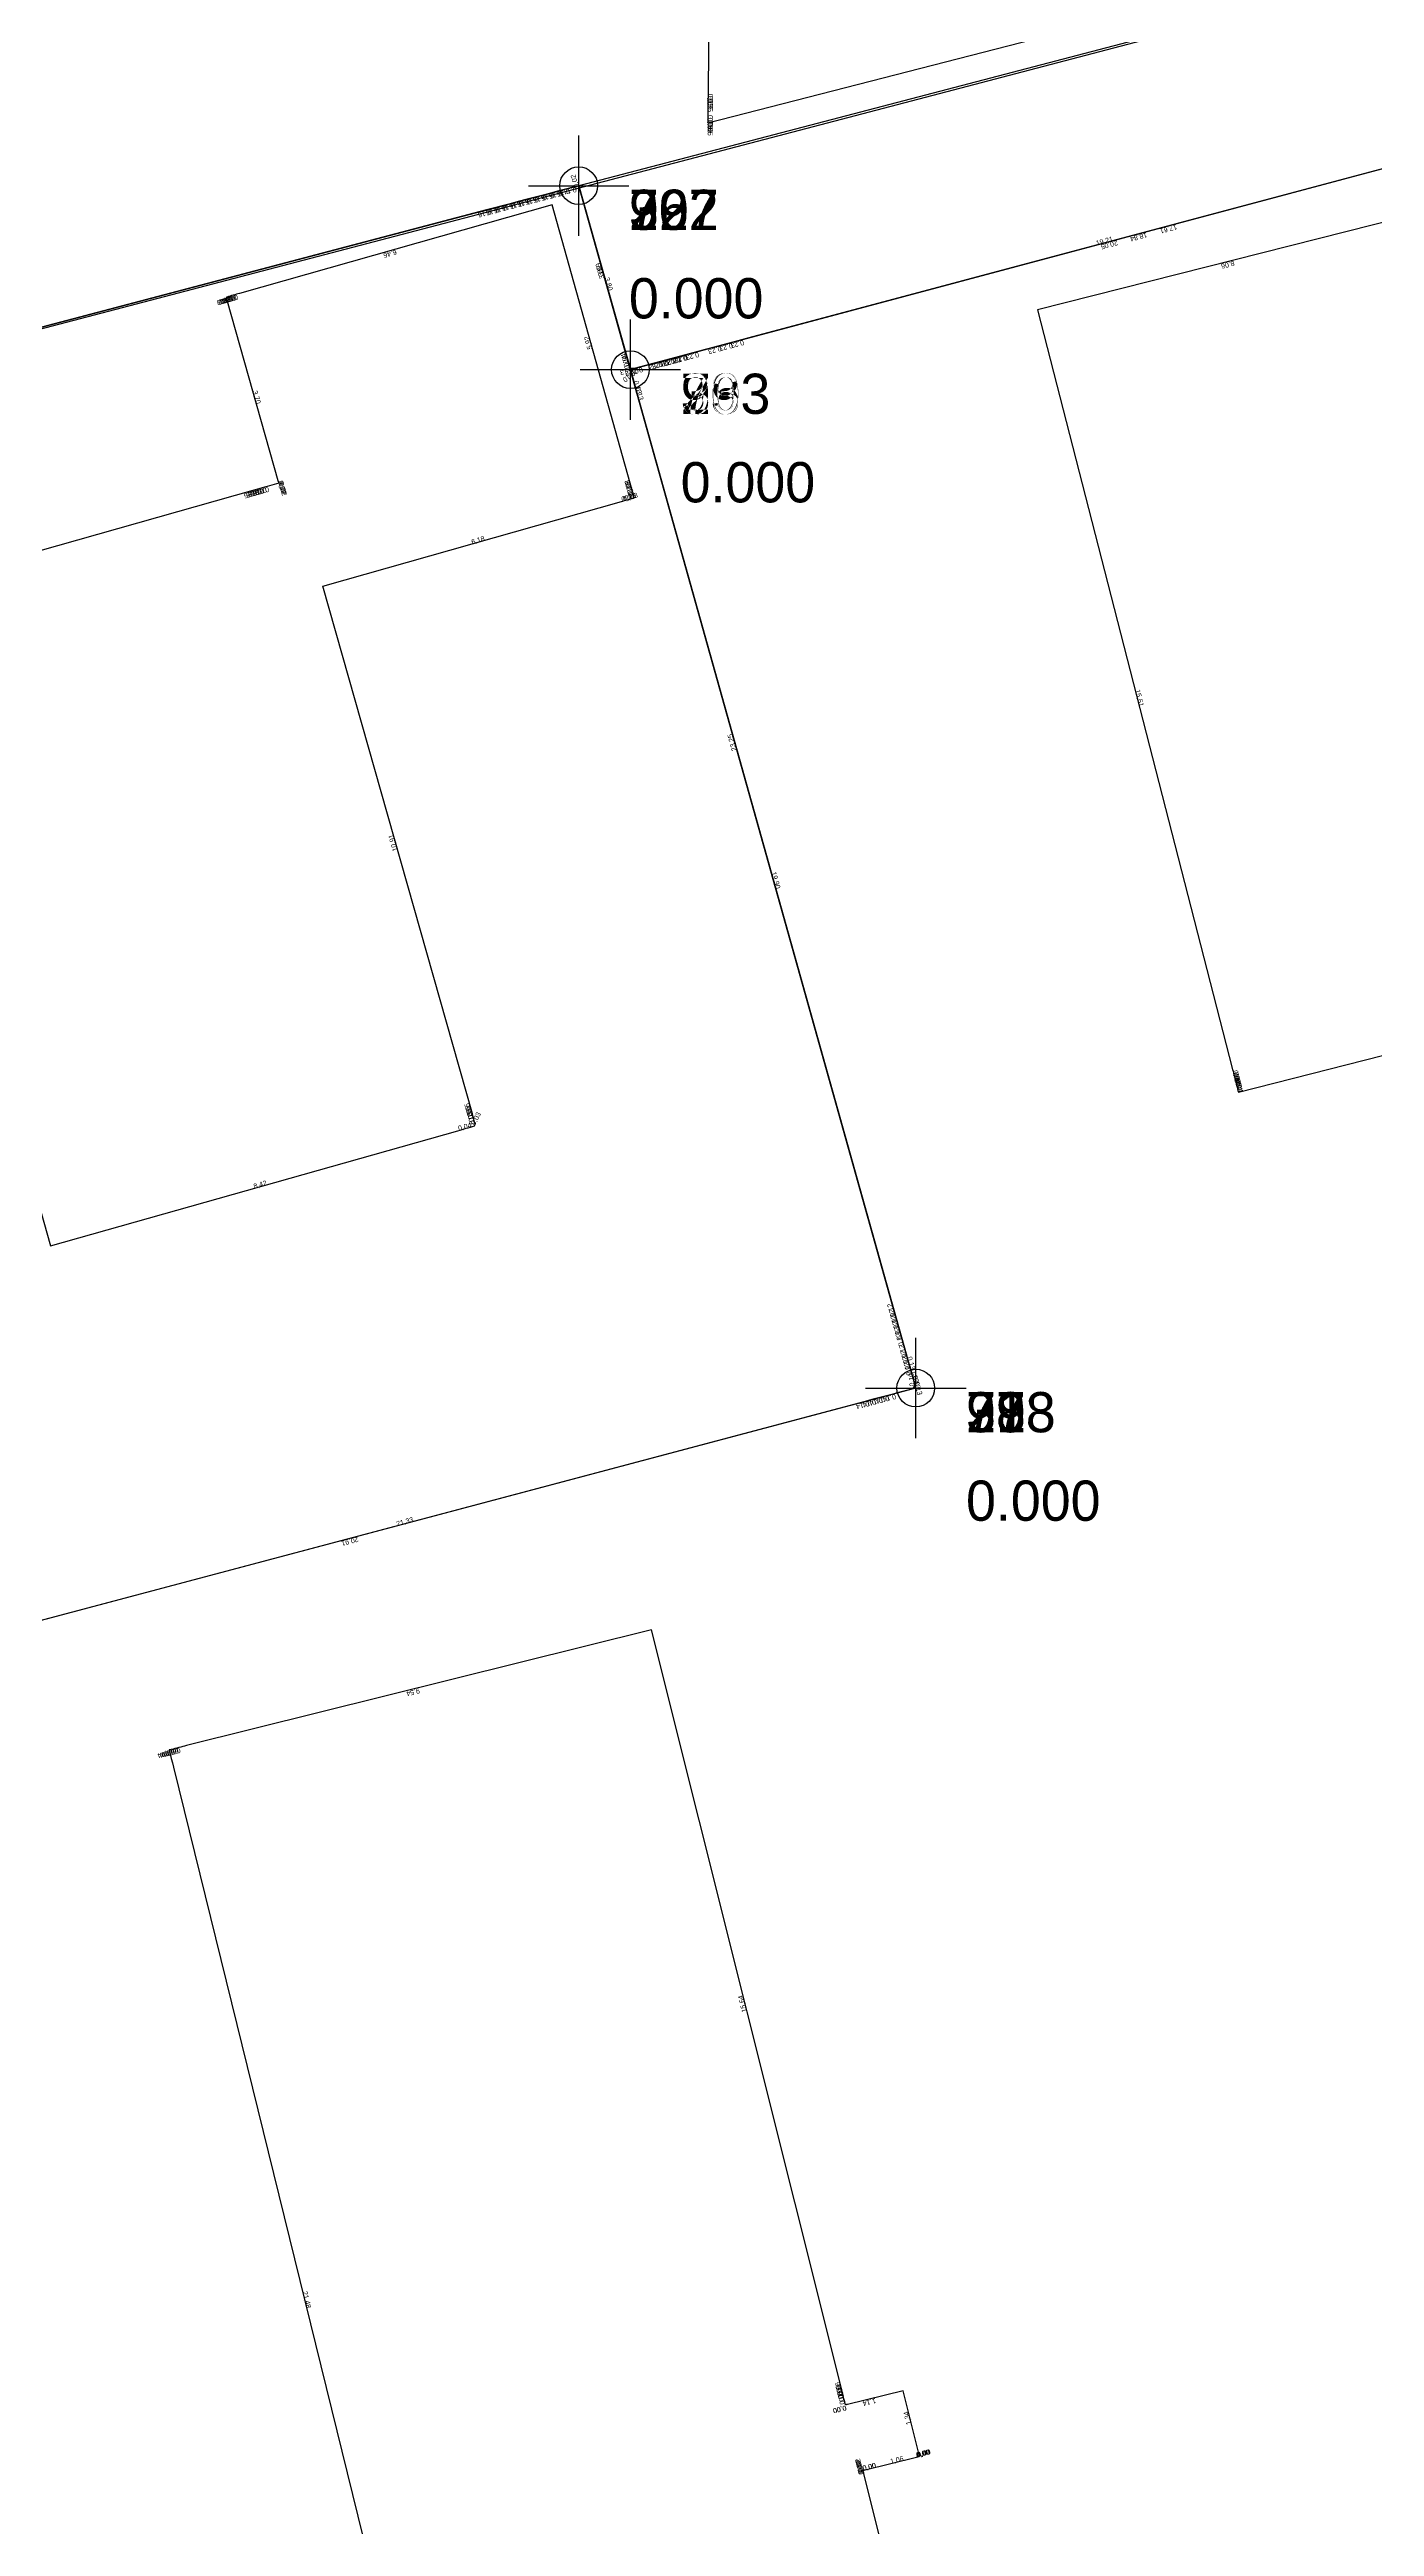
# Model space of a CAD drawing. Header units: metres. Extents: x 581016 to 32581287, y 5319908 to 5321142.
# Drawn here: x 581130.19 to 581156.56, y 5320193.09 to 5320242.37 of the extents above; entities that cross this region are included whole.
import ezdxf
from ezdxf.enums import TextEntityAlignment as Align

# ---------------------------------------------------------------- set-up
doc = ezdxf.new("R2010")
doc.units = ezdxf.units.M
doc.header["$PDMODE"] = 2
doc.header["$PDSIZE"] = 1
for name, color, linetype in [('EdgeLengths', 7, 'Continuous'), ('Flurstuecksgrenzedxf', 7, 'Continuous'), ('Gebaeudeumrissliniedxf', 7, 'Continuous'), ('Grenzpunktdxf', 7, 'Continuous'), ('PointHeights', 7, 'Continuous'), ('PointNames', 7, 'Continuous'), ('UmringIndustrieUGewerbefldxf', 7, 'Continuous'), ('UmringPWohnbauFldxf', 7, 'Continuous')]:
    doc.layers.add(name, color=color, linetype=linetype)

msp = doc.modelspace()

# ---------------------------------------------------------------- linework, layer by layer
at = {"layer": 'Flurstuecksgrenzedxf', "color": 178}
for points in [[(581262.16, 5320271.41), (581140.72, 5320239.66), (581141.75, 5320236), (581160.311, 5320240.954)], [(581262.16, 5320271.41), (581140.72, 5320239.66), (581141.75, 5320236), (581160.311, 5320240.954)], [(581114.255, 5320232.688), (581253.524, 5320269.152)], [(581114.255, 5320232.688), (581253.524, 5320269.152)], [(581161.12, 5320241.17), (581142.921, 5320236.312), (581142.8, 5320236.28), (581142.68, 5320236.248), (581142.559, 5320236.216), (581142.439, 5320236.184), (581142.318, 5320236.152), (581142.198, 5320236.119), (581142.077, 5320236.087), (581141.957, 5320236.055), (581141.836, 5320236.023), (581141.76, 5320235.964), (581141.795, 5320235.838), (581141.831, 5320235.712), (581141.866, 5320235.586), (581147.238, 5320216.424), (581147.273, 5320216.298), (581147.309, 5320216.172), (581147.344, 5320216.046), (581147.38, 5320215.92), (581147.415, 5320215.794), (581147.354, 5320215.72), (581147.221, 5320215.685), (581147.089, 5320215.649), (581146.956, 5320215.614), (581146.823, 5320215.579), (581146.691, 5320215.544), (581146.558, 5320215.509), (581146.425, 5320215.473), (581126.218, 5320210.111)], [(581161.12, 5320241.17), (581142.921, 5320236.312), (581142.8, 5320236.28), (581142.68, 5320236.248), (581142.559, 5320236.216), (581142.439, 5320236.184), (581142.318, 5320236.152), (581142.198, 5320236.119), (581142.077, 5320236.087), (581141.957, 5320236.055), (581141.836, 5320236.023), (581141.76, 5320235.964), (581141.795, 5320235.838), (581141.831, 5320235.712), (581141.866, 5320235.586), (581147.238, 5320216.424), (581147.273, 5320216.298), (581147.309, 5320216.172), (581147.344, 5320216.046), (581147.38, 5320215.92), (581147.415, 5320215.794), (581147.354, 5320215.72), (581147.221, 5320215.685), (581147.089, 5320215.649), (581146.956, 5320215.614), (581146.823, 5320215.579), (581146.691, 5320215.544), (581146.558, 5320215.509), (581146.425, 5320215.473), (581126.218, 5320210.111)], [(581126.799, 5320210.266), (581147.411, 5320215.735), (581147.402, 5320215.839), (581147.369, 5320215.956), (581147.337, 5320216.073), (581147.304, 5320216.19), (581147.271, 5320216.307), (581147.238, 5320216.424), (581147.205, 5320216.541), (581147.173, 5320216.658), (581147.14, 5320216.776), (581147.107, 5320216.893), (581147.074, 5320217.01), (581147.041, 5320217.127), (581147.008, 5320217.244), (581140.728, 5320239.632), (581140.722, 5320239.653), (581140.611, 5320239.631), (581140.455, 5320239.59), (581140.298, 5320239.549), (581140.141, 5320239.507), (581139.984, 5320239.466), (581139.827, 5320239.425), (581139.671, 5320239.384), (581139.514, 5320239.342), (581139.357, 5320239.301), (581139.2, 5320239.26), (581139.043, 5320239.218), (581138.887, 5320239.177), (581114.424, 5320232.732)], [(581126.799, 5320210.266), (581147.411, 5320215.735), (581147.402, 5320215.839), (581147.369, 5320215.956), (581147.337, 5320216.073), (581147.304, 5320216.19), (581147.271, 5320216.307), (581147.238, 5320216.424), (581147.205, 5320216.541), (581147.173, 5320216.658), (581147.14, 5320216.776), (581147.107, 5320216.893), (581147.074, 5320217.01), (581147.041, 5320217.127), (581147.008, 5320217.244), (581140.728, 5320239.632), (581140.722, 5320239.653), (581140.611, 5320239.631), (581140.455, 5320239.59), (581140.298, 5320239.549), (581140.141, 5320239.507), (581139.984, 5320239.466), (581139.827, 5320239.425), (581139.671, 5320239.384), (581139.514, 5320239.342), (581139.357, 5320239.301), (581139.2, 5320239.26), (581139.043, 5320239.218), (581138.887, 5320239.177), (581114.424, 5320232.732)]]:
    msp.add_lwpolyline(points, dxfattribs=at)
at = {"layer": 'Gebaeudeumrissliniedxf', "color": 178}
for points in [[(581143.377, 5320251.549), (581143.296, 5320241.525), (581143.295, 5320241.478), (581143.295, 5320241.43), (581143.294, 5320241.383), (581143.294, 5320241.335), (581143.294, 5320241.288), (581143.293, 5320241.24), (581143.293, 5320241.193), (581143.292, 5320241.145), (581143.292, 5320241.098), (581143.292, 5320241.05), (581143.291, 5320241.003), (581143.291, 5320240.955), (581143.29, 5320240.908), (581156.24, 5320244.24)], [(581143.377, 5320251.549), (581143.296, 5320241.525), (581143.295, 5320241.478), (581143.295, 5320241.43), (581143.294, 5320241.383), (581143.294, 5320241.335), (581143.294, 5320241.288), (581143.293, 5320241.24), (581143.293, 5320241.193), (581143.292, 5320241.145), (581143.292, 5320241.098), (581143.292, 5320241.05), (581143.291, 5320241.003), (581143.291, 5320240.955), (581143.29, 5320240.908), (581156.24, 5320244.24)], [(581128.146, 5320225.868), (581130.21, 5320218.57), (581138.317, 5320220.86), (581138.358, 5320220.872), (581138.399, 5320220.884), (581138.441, 5320220.895), (581138.482, 5320220.907), (581138.523, 5320220.919), (581138.565, 5320220.93), (581138.606, 5320220.942), (581138.647, 5320220.954), (581138.663, 5320220.984), (581138.648, 5320221.036), (581138.634, 5320221.089), (581138.619, 5320221.141), (581138.604, 5320221.194), (581135.63, 5320231.69), (581141.571, 5320233.376), (581141.601, 5320233.385), (581141.632, 5320233.394), (581141.662, 5320233.402), (581141.692, 5320233.411), (581141.723, 5320233.419), (581141.753, 5320233.428), (581141.783, 5320233.437), (581141.813, 5320233.445), (581141.826, 5320233.463), (581141.818, 5320233.491), (581141.81, 5320233.52), (581141.802, 5320233.548), (581141.794, 5320233.577), (581140.19, 5320239.28), (581133.971, 5320237.517), (581133.939, 5320237.508), (581133.908, 5320237.499), (581133.876, 5320237.49), (581133.844, 5320237.481), (581133.812, 5320237.472), (581133.781, 5320237.463), (581133.749, 5320237.454), (581133.717, 5320237.445), (581133.702, 5320237.432), (581133.707, 5320237.414), (581133.713, 5320237.396), (581133.718, 5320237.378), (581133.723, 5320237.359), (581134.734, 5320233.796), (581134.739, 5320233.778), (581134.744, 5320233.76), (581134.75, 5320233.742), (581134.707, 5320233.728), (581134.66, 5320233.714), (581134.612, 5320233.701), (581134.565, 5320233.688), (581134.517, 5320233.674), (581134.47, 5320233.661), (581134.423, 5320233.647), (581134.375, 5320233.634), (581134.328, 5320233.621), (581134.281, 5320233.607), (581125.659, 5320231.169)], [(581128.146, 5320225.868), (581130.21, 5320218.57), (581138.317, 5320220.86), (581138.358, 5320220.872), (581138.399, 5320220.884), (581138.441, 5320220.895), (581138.482, 5320220.907), (581138.523, 5320220.919), (581138.565, 5320220.93), (581138.606, 5320220.942), (581138.647, 5320220.954), (581138.663, 5320220.984), (581138.648, 5320221.036), (581138.634, 5320221.089), (581138.619, 5320221.141), (581138.604, 5320221.194), (581135.63, 5320231.69), (581141.571, 5320233.376), (581141.601, 5320233.385), (581141.632, 5320233.394), (581141.662, 5320233.402), (581141.692, 5320233.411), (581141.723, 5320233.419), (581141.753, 5320233.428), (581141.783, 5320233.437), (581141.813, 5320233.445), (581141.826, 5320233.463), (581141.818, 5320233.491), (581141.81, 5320233.52), (581141.802, 5320233.548), (581141.794, 5320233.577), (581140.19, 5320239.28), (581133.971, 5320237.517), (581133.939, 5320237.508), (581133.908, 5320237.499), (581133.876, 5320237.49), (581133.844, 5320237.481), (581133.812, 5320237.472), (581133.781, 5320237.463), (581133.749, 5320237.454), (581133.717, 5320237.445), (581133.702, 5320237.432), (581133.707, 5320237.414), (581133.713, 5320237.396), (581133.718, 5320237.378), (581133.723, 5320237.359), (581134.734, 5320233.796), (581134.739, 5320233.778), (581134.744, 5320233.76), (581134.75, 5320233.742), (581134.707, 5320233.728), (581134.66, 5320233.714), (581134.612, 5320233.701), (581134.565, 5320233.688), (581134.517, 5320233.674), (581134.47, 5320233.661), (581134.423, 5320233.647), (581134.375, 5320233.634), (581134.328, 5320233.621), (581134.281, 5320233.607), (581125.659, 5320231.169)], [(581157.669, 5320239.165), (581149.85, 5320237.19), (581153.735, 5320222.075), (581153.744, 5320222.041), (581153.753, 5320222.006), (581153.762, 5320221.971), (581153.771, 5320221.937), (581153.78, 5320221.902), (581153.789, 5320221.867), (581153.798, 5320221.833), (581153.807, 5320221.798), (581153.815, 5320221.763), (581153.824, 5320221.729), (581153.833, 5320221.694), (581153.842, 5320221.659), (581153.851, 5320221.625), (581161.408, 5320223.547)], [(581157.669, 5320239.165), (581149.85, 5320237.19), (581153.735, 5320222.075), (581153.744, 5320222.041), (581153.753, 5320222.006), (581153.762, 5320221.971), (581153.771, 5320221.937), (581153.78, 5320221.902), (581153.789, 5320221.867), (581153.798, 5320221.833), (581153.807, 5320221.798), (581153.815, 5320221.763), (581153.824, 5320221.729), (581153.833, 5320221.694), (581153.842, 5320221.659), (581153.851, 5320221.625), (581161.408, 5320223.547)], [(581147.482, 5320189.802), (581146.398, 5320194.138), (581146.393, 5320194.156), (581146.389, 5320194.174), (581146.384, 5320194.192), (581146.38, 5320194.21), (581146.385, 5320194.211), (581146.389, 5320194.212), (581146.394, 5320194.213), (581146.398, 5320194.214), (581146.403, 5320194.216), (581146.407, 5320194.217), (581146.412, 5320194.218), (581146.416, 5320194.219), (581146.421, 5320194.22), (581147.447, 5320194.474), (581147.451, 5320194.475), (581147.456, 5320194.477), (581147.46, 5320194.478), (581147.465, 5320194.479), (581147.469, 5320194.48), (581147.474, 5320194.481), (581147.478, 5320194.482), (581147.483, 5320194.483), (581147.487, 5320194.484), (581147.492, 5320194.486), (581147.496, 5320194.487), (581147.501, 5320194.488), (581147.505, 5320194.489), (581147.18, 5320195.79), (581146.071, 5320195.52), (581146.067, 5320195.519), (581146.062, 5320195.518), (581146.058, 5320195.517), (581146.053, 5320195.516), (581146.048, 5320195.514), (581146.044, 5320195.513), (581146.039, 5320195.512), (581146.035, 5320195.511), (581146.03, 5320195.51), (581146.015, 5320195.572), (581145.999, 5320195.633), (581145.984, 5320195.695), (581145.968, 5320195.757), (581142.17, 5320210.93), (581132.916, 5320208.626), (581132.877, 5320208.616), (581132.839, 5320208.607), (581132.8, 5320208.597), (581132.762, 5320208.588), (581132.724, 5320208.578), (581132.685, 5320208.569), (581132.647, 5320208.559), (581132.608, 5320208.55), (581132.57, 5320208.54), (581132.591, 5320208.455), (581132.612, 5320208.37), (581132.633, 5320208.286), (581132.654, 5320208.201), (581137.79, 5320187.34)], [(581147.482, 5320189.802), (581146.398, 5320194.138), (581146.393, 5320194.156), (581146.389, 5320194.174), (581146.384, 5320194.192), (581146.38, 5320194.21), (581146.385, 5320194.211), (581146.389, 5320194.212), (581146.394, 5320194.213), (581146.398, 5320194.214), (581146.403, 5320194.216), (581146.407, 5320194.217), (581146.412, 5320194.218), (581146.416, 5320194.219), (581146.421, 5320194.22), (581147.447, 5320194.474), (581147.451, 5320194.475), (581147.456, 5320194.477), (581147.46, 5320194.478), (581147.465, 5320194.479), (581147.469, 5320194.48), (581147.474, 5320194.481), (581147.478, 5320194.482), (581147.483, 5320194.483), (581147.487, 5320194.484), (581147.492, 5320194.486), (581147.496, 5320194.487), (581147.501, 5320194.488), (581147.505, 5320194.489), (581147.18, 5320195.79), (581146.071, 5320195.52), (581146.067, 5320195.519), (581146.062, 5320195.518), (581146.058, 5320195.517), (581146.053, 5320195.516), (581146.048, 5320195.514), (581146.044, 5320195.513), (581146.039, 5320195.512), (581146.035, 5320195.511), (581146.03, 5320195.51), (581146.015, 5320195.572), (581145.999, 5320195.633), (581145.984, 5320195.695), (581145.968, 5320195.757), (581142.17, 5320210.93), (581132.916, 5320208.626), (581132.877, 5320208.616), (581132.839, 5320208.607), (581132.8, 5320208.597), (581132.762, 5320208.588), (581132.724, 5320208.578), (581132.685, 5320208.569), (581132.647, 5320208.559), (581132.608, 5320208.55), (581132.57, 5320208.54), (581132.591, 5320208.455), (581132.612, 5320208.37), (581132.633, 5320208.286), (581132.654, 5320208.201), (581137.79, 5320187.34)]]:
    msp.add_lwpolyline(points, dxfattribs=at)
at = {"layer": 'Grenzpunktdxf', "color": 178}
for centre in [(581140.72, 5320239.66), (581140.72, 5320239.66), (581140.72, 5320239.66), (581140.72, 5320239.66), (581141.75, 5320236), (581141.75, 5320236), (581141.75, 5320236), (581141.75, 5320236), (581147.43, 5320215.74), (581147.43, 5320215.74), (581147.43, 5320215.74), (581147.43, 5320215.74)]:
    msp.add_circle(centre, 0.375, dxfattribs=at)
at = {"layer": 'Grenzpunktdxf', "linetype": 'Continuous'}
for p in [(581140.72, 5320239.66), (581140.72, 5320239.66), (581140.72, 5320239.66), (581140.72, 5320239.66), (581141.75, 5320236), (581141.75, 5320236), (581141.75, 5320236), (581141.75, 5320236), (581147.43, 5320215.74), (581147.43, 5320215.74), (581147.43, 5320215.74), (581147.43, 5320215.74)]:
    msp.add_point(p, dxfattribs=at)
at = {"layer": 'UmringIndustrieUGewerbefldxf', "color": 178}
msp.add_lwpolyline([(581168.109, 5320180.093), (581157.88, 5320219.54), (581164.477, 5320221.255), (581164.69, 5320221.31), (581164.903, 5320221.365), (581165.116, 5320221.42), (581165.329, 5320221.476), (581165.542, 5320221.531), (581165.724, 5320221.604), (581165.675, 5320221.813), (581165.626, 5320222.021), (581165.577, 5320222.23), (581165.528, 5320222.439), (581165.479, 5320222.648), (581165.43, 5320222.856), (581165.381, 5320223.065), (581161.12, 5320241.17), (581141.75, 5320236), (581140.72, 5320239.66), (581117.91, 5320233.651)], dxfattribs=at)
msp.add_lwpolyline([(581168.109, 5320180.093), (581157.88, 5320219.54), (581164.477, 5320221.255), (581164.69, 5320221.31), (581164.903, 5320221.365), (581165.116, 5320221.42), (581165.329, 5320221.476), (581165.542, 5320221.531), (581165.724, 5320221.604), (581165.675, 5320221.813), (581165.626, 5320222.021), (581165.577, 5320222.23), (581165.528, 5320222.439), (581165.479, 5320222.648), (581165.43, 5320222.856), (581165.381, 5320223.065), (581161.12, 5320241.17), (581141.75, 5320236), (581140.72, 5320239.66), (581117.91, 5320233.651)], dxfattribs=at)
at = {"layer": 'UmringPWohnbauFldxf', "color": 178}
msp.add_lwpolyline([(581169.138, 5320176.128), (581157.88, 5320219.54), (581165.73, 5320221.58), (581161.12, 5320241.17), (581144.109, 5320236.63), (581143.885, 5320236.57), (581143.661, 5320236.51), (581143.437, 5320236.45), (581143.214, 5320236.391), (581142.99, 5320236.331), (581142.766, 5320236.271), (581142.542, 5320236.211), (581142.318, 5320236.152), (581142.094, 5320236.092), (581141.871, 5320236.032), (581141.745, 5320236.02), (581141.733, 5320236.062), (581141.721, 5320236.104), (581140.72, 5320239.66), (581115.631, 5320233.05)], dxfattribs=at)
msp.add_lwpolyline([(581169.138, 5320176.128), (581157.88, 5320219.54), (581165.73, 5320221.58), (581161.12, 5320241.17), (581144.109, 5320236.63), (581143.885, 5320236.57), (581143.661, 5320236.51), (581143.437, 5320236.45), (581143.214, 5320236.391), (581142.99, 5320236.331), (581142.766, 5320236.271), (581142.542, 5320236.211), (581142.318, 5320236.152), (581142.094, 5320236.092), (581141.871, 5320236.032), (581141.745, 5320236.02), (581141.733, 5320236.062), (581141.721, 5320236.104), (581140.72, 5320239.66), (581115.631, 5320233.05)], dxfattribs=at)

# ---------------------------------------------------------------- texts
at = {"layer": 'EdgeLengths', "linetype": 'Continuous'}
for s, rotation, p in [('0,05', -90.4824, (581143.295, 5320241.396)), ('0,05', -90.4824, (581143.295, 5320241.396)), ('0,05', -90.4824, (581143.295, 5320241.491)), ('0,05', -90.4824, (581143.295, 5320241.491)), ('0,05', -90.4824, (581143.295, 5320241.444)), ('0,05', -90.4824, (581143.295, 5320241.444)), ('0,05', -90.4824, (581143.291, 5320240.921)), ('0,05', -90.4824, (581143.291, 5320240.921)), ('0,05', -90.4824, (581143.292, 5320241.064)), ('0,05', -90.4824, (581143.292, 5320241.064)), ('0,05', -90.4824, (581143.291, 5320241.016)), ('0,05', -90.4824, (581143.291, 5320241.016)), ('0,05', -90.4824, (581143.291, 5320240.969)), ('0,05', -90.4824, (581143.291, 5320240.969)), ('0,05', -90.4824, (581143.293, 5320241.159)), ('0,05', -90.4824, (581143.293, 5320241.159)), ('0,05', -90.4824, (581143.292, 5320241.111)), ('0,05', -90.4824, (581143.292, 5320241.111)), ('0,05', -90.4824, (581143.294, 5320241.301)), ('0,05', -90.4824, (581143.294, 5320241.301)), ('0,05', -90.4824, (581143.293, 5320241.254)), ('0,05', -90.4824, (581143.293, 5320241.254)), ('0,05', -90.4824, (581143.293, 5320241.206)), ('0,05', -90.4824, (581143.293, 5320241.206)), ('0,05', -90.4824, (581143.294, 5320241.349)), ('0,05', -90.4824, (581143.294, 5320241.349)), ('0,16', -165.2409, (581139.906, 5320239.436)), ('0,16', -165.2409, (581139.906, 5320239.436)), ('0,16', -165.2409, (581140.063, 5320239.477)), ('0,16', -165.2409, (581140.063, 5320239.477)), ('0,16', -165.2409, (581140.219, 5320239.518)), ('0,16', -165.2409, (581140.219, 5320239.518)), ('0,16', -165.2409, (581140.376, 5320239.559)), ('0,16', -165.2409, (581140.376, 5320239.559)), ('0,16', -165.2409, (581140.533, 5320239.601)), ('0,16', -165.2409, (581140.533, 5320239.601)), ('0,11', -168.6825, (581140.667, 5320239.632)), ('0,11', -168.6825, (581140.667, 5320239.632)), ('0,02', 105.7177, (581140.725, 5320239.633)), ('0,02', 105.7177, (581140.725, 5320239.633)), ('0,16', -165.2409, (581138.965, 5320239.188)), ('0,16', -165.2409, (581138.965, 5320239.188)), ('0,16', -165.2409, (581139.122, 5320239.229)), ('0,16', -165.2409, (581139.122, 5320239.229)), ('0,16', -165.2409, (581139.279, 5320239.27)), ('0,16', -165.2409, (581139.279, 5320239.27)), ('0,16', -165.2409, (581139.435, 5320239.312)), ('0,16', -165.2409, (581139.435, 5320239.312)), ('0,16', -165.2409, (581139.592, 5320239.353)), ('0,16', -165.2409, (581139.592, 5320239.353)), ('0,16', -165.2409, (581139.749, 5320239.394)), ('0,16', -165.2409, (581139.749, 5320239.394)), ('19,21', 14.9443, (581151.03, 5320238.467)), ('19,21', 14.9443, (581151.03, 5320238.467)), ('20,05', -165.0557, (581151.435, 5320238.575)), ('20,05', -165.0557, (581151.435, 5320238.575)), ('18,84', -165.0557, (581152.02, 5320238.731)), ('18,84', -165.0557, (581152.02, 5320238.731)), ('17,61', -165.0557, (581152.614, 5320238.89)), ('17,61', -165.0557, (581152.614, 5320238.89)), ('6,46', -164.1713, (581137.081, 5320238.388)), ('6,46', -164.1713, (581137.081, 5320238.388)), ('3,69', 105.7177, (581141.22, 5320237.872)), ('3,69', 105.7177, (581141.22, 5320237.872)), ('3,80', 105.7177, (581141.235, 5320237.82)), ('3,80', 105.7177, (581141.235, 5320237.82)), ('8,06', -165.8215, (581153.759, 5320238.168)), ('8,06', -165.8215, (581153.759, 5320238.168)), ('0,03', -164.1713, (581133.765, 5320237.448)), ('0,03', -164.1713, (581133.765, 5320237.448)), ('0,03', -164.1713, (581133.797, 5320237.457)), ('0,03', -164.1713, (581133.797, 5320237.457)), ('0,03', -164.1713, (581133.828, 5320237.466)), ('0,03', -164.1713, (581133.828, 5320237.466)), ('0,03', -164.1713, (581133.86, 5320237.475)), ('0,03', -164.1713, (581133.86, 5320237.475)), ('0,03', -164.1713, (581133.892, 5320237.484)), ('0,03', -164.1713, (581133.892, 5320237.484)), ('0,03', -164.1713, (581133.924, 5320237.493)), ('0,03', -164.1713, (581133.924, 5320237.493)), ('0,03', -164.1713, (581133.955, 5320237.502)), ('0,03', -164.1713, (581133.955, 5320237.502)), ('3,80', -74.2823, (581141.235, 5320237.82)), ('3,80', -74.2823, (581141.235, 5320237.82)), ('0,03', -164.1713, (581133.733, 5320237.439)), ('0,03', -164.1713, (581133.733, 5320237.439)), ('0,02', -138.7551, (581133.71, 5320237.428)), ('0,02', -138.7551, (581133.71, 5320237.428)), ('0,02', -74.1569, (581133.705, 5320237.413)), ('0,02', -74.1569, (581133.705, 5320237.413)), ('0,02', -74.1569, (581133.71, 5320237.395)), ('0,02', -74.1569, (581133.71, 5320237.395)), ('0,02', -74.1569, (581133.715, 5320237.377)), ('0,02', -74.1569, (581133.715, 5320237.377)), ('0,02', -74.1569, (581133.72, 5320237.358)), ('0,02', -74.1569, (581133.72, 5320237.358)), ('5,92', 105.7115, (581140.992, 5320236.418)), ('5,92', 105.7115, (581140.992, 5320236.418)), ('0,23', -165.0557, (581143.549, 5320236.47)), ('0,23', -165.0557, (581143.549, 5320236.47)), ('0,23', -165.0557, (581143.773, 5320236.53)), ('0,23', -165.0557, (581143.773, 5320236.53)), ('0,23', -165.0557, (581143.997, 5320236.59)), ('0,23', -165.0557, (581143.997, 5320236.59)), ('0,13', -174.2682, (581141.808, 5320236.016)), ('0,13', -174.2682, (581141.808, 5320236.016)), ('0,04', 105.7177, (581141.727, 5320236.073)), ('0,04', 105.7177, (581141.727, 5320236.073)), ('0,04', 105.7177, (581141.739, 5320236.031)), ('0,04', 105.7177, (581141.739, 5320236.031)), ('0,10', -142.1761, (581141.798, 5320235.983)), ('0,10', -142.1761, (581141.798, 5320235.983)), ('0,12', -165.0557, (581141.896, 5320236.029)), ('0,12', -165.0557, (581141.896, 5320236.029)), ('0,23', -165.0557, (581141.982, 5320236.052)), ('0,23', -165.0557, (581141.982, 5320236.052)), ('0,12', -165.0557, (581142.017, 5320236.061)), ('0,12', -165.0557, (581142.017, 5320236.061)), ('0,12', -165.0557, (581142.137, 5320236.093)), ('0,12', -165.0557, (581142.137, 5320236.093)), ('0,23', -165.0557, (581142.206, 5320236.112)), ('0,23', -165.0557, (581142.206, 5320236.112)), ('0,12', -165.0557, (581142.258, 5320236.126)), ('0,12', -165.0557, (581142.258, 5320236.126)), ('0,12', -165.0557, (581142.378, 5320236.158)), ('0,12', -165.0557, (581142.378, 5320236.158)), ('0,23', -165.0557, (581142.43, 5320236.172)), ('0,23', -165.0557, (581142.43, 5320236.172)), ('0,12', -165.0557, (581142.499, 5320236.19)), ('0,12', -165.0557, (581142.499, 5320236.19)), ('0,12', -165.0557, (581142.619, 5320236.222)), ('0,12', -165.0557, (581142.619, 5320236.222)), ('0,23', -165.0557, (581142.654, 5320236.231)), ('0,23', -165.0557, (581142.654, 5320236.231)), ('0,12', -165.0557, (581142.74, 5320236.254)), ('0,12', -165.0557, (581142.74, 5320236.254)), ('0,12', -165.0557, (581142.861, 5320236.286)), ('0,12', -165.0557, (581142.861, 5320236.286)), ('0,23', -165.0557, (581142.878, 5320236.291)), ('0,23', -165.0557, (581142.878, 5320236.291)), ('0,23', -165.0557, (581143.102, 5320236.351)), ('0,23', -165.0557, (581143.102, 5320236.351)), ('0,23', -165.0557, (581143.325, 5320236.41)), ('0,23', -165.0557, (581143.325, 5320236.41)), ('3,70', -74.1569, (581134.228, 5320235.568)), ('3,70', -74.1569, (581134.228, 5320235.568)), ('0,13', -74.3389, (581141.778, 5320235.891)), ('0,13', -74.3389, (581141.778, 5320235.891)), ('0,13', -74.3389, (581141.813, 5320235.765)), ('0,13', -74.3389, (581141.813, 5320235.765)), ('0,13', -74.3389, (581141.848, 5320235.639)), ('0,13', -74.3389, (581141.848, 5320235.639)), ('0,05', -164.2109, (581134.304, 5320233.604)), ('0,05', -164.2109, (581134.304, 5320233.604)), ('0,05', -164.2109, (581134.352, 5320233.617)), ('0,05', -164.2109, (581134.352, 5320233.617)), ('0,05', -164.2109, (581134.399, 5320233.631)), ('0,05', -164.2109, (581134.399, 5320233.631)), ('0,05', -164.2109, (581134.446, 5320233.644)), ('0,05', -164.2109, (581134.446, 5320233.644)), ('0,05', -164.2109, (581134.494, 5320233.658)), ('0,05', -164.2109, (581134.494, 5320233.658)), ('0,05', -164.2109, (581134.541, 5320233.671)), ('0,05', -164.2109, (581134.541, 5320233.671)), ('0,05', -164.2109, (581134.588, 5320233.684)), ('0,05', -164.2109, (581134.588, 5320233.684)), ('0,05', -164.2109, (581134.636, 5320233.698)), ('0,05', -164.2109, (581134.636, 5320233.698)), ('0,05', -164.2109, (581134.683, 5320233.711)), ('0,05', -164.2109, (581134.683, 5320233.711)), ('0,04', -162.0236, (581134.728, 5320233.725)), ('0,04', -162.0236, (581134.728, 5320233.725)), ('0,02', -74.1569, (581134.737, 5320233.777)), ('0,02', -74.1569, (581134.737, 5320233.777)), ('0,02', -74.1569, (581134.742, 5320233.759)), ('0,02', -74.1569, (581134.742, 5320233.759)), ('0,02', -74.1569, (581134.747, 5320233.741)), ('0,02', -74.1569, (581134.747, 5320233.741)), ('0,03', 15.8477, (581141.586, 5320233.371)), ('0,03', 15.8477, (581141.586, 5320233.371)), ('0,03', 15.8477, (581141.616, 5320233.379)), ('0,03', 15.8477, (581141.616, 5320233.379)), ('0,03', 15.8477, (581141.647, 5320233.388)), ('0,03', 15.8477, (581141.647, 5320233.388)), ('0,03', 105.7115, (581141.798, 5320233.553)), ('0,03', 105.7115, (581141.798, 5320233.553)), ('0,03', 105.7115, (581141.806, 5320233.524)), ('0,03', 105.7115, (581141.806, 5320233.524)), ('0,03', 105.7115, (581141.814, 5320233.496)), ('0,03', 105.7115, (581141.814, 5320233.496)), ('0,03', 105.7115, (581141.822, 5320233.467)), ('0,03', 105.7115, (581141.822, 5320233.467)), ('0,03', 15.8477, (581141.677, 5320233.397)), ('0,03', 15.8477, (581141.677, 5320233.397)), ('0,03', 15.8477, (581141.707, 5320233.405)), ('0,03', 15.8477, (581141.707, 5320233.405)), ('0,03', 15.8477, (581141.738, 5320233.414)), ('0,03', 15.8477, (581141.738, 5320233.414)), ('0,02', 53.8595, (581141.82, 5320233.444)), ('0,02', 53.8595, (581141.82, 5320233.444)), ('0,03', 15.8477, (581141.768, 5320233.422)), ('0,03', 15.8477, (581141.768, 5320233.422)), ('0,03', 15.8477, (581141.798, 5320233.431)), ('0,03', 15.8477, (581141.798, 5320233.431)), ('6,18', 15.8477, (581138.6, 5320232.523)), ('6,18', 15.8477, (581138.6, 5320232.523)), ('15,61', -75.5841, (581151.793, 5320229.623)), ('15,61', -75.5841, (581151.793, 5320229.623)), ('23,25', 105.6703, (581143.868, 5320228.428)), ('23,25', 105.6703, (581143.868, 5320228.428)), ('10,91', 105.8184, (581137.117, 5320226.432)), ('10,91', 105.8184, (581137.117, 5320226.432)), ('19,90', -74.3389, (581144.552, 5320225.995)), ('19,90', -74.3389, (581144.552, 5320225.995)), ('0,04', -75.5841, (581153.74, 5320222.048)), ('0,04', -75.5841, (581153.74, 5320222.048)), ('0,04', -75.5841, (581153.749, 5320222.013)), ('0,04', -75.5841, (581153.749, 5320222.013)), ('0,04', -75.5841, (581153.758, 5320221.979)), ('0,04', -75.5841, (581153.758, 5320221.979)), ('0,04', -75.5841, (581153.766, 5320221.944)), ('0,04', -75.5841, (581153.766, 5320221.944)), ('0,04', -75.5841, (581153.775, 5320221.909)), ('0,04', -75.5841, (581153.775, 5320221.909)), ('0,04', -75.5841, (581153.784, 5320221.875)), ('0,04', -75.5841, (581153.784, 5320221.875)), ('0,04', -75.5841, (581153.793, 5320221.84)), ('0,04', -75.5841, (581153.793, 5320221.84)), ('0,04', -75.5841, (581153.802, 5320221.805)), ('0,04', -75.5841, (581153.802, 5320221.805)), ('0,04', -75.5841, (581153.811, 5320221.771)), ('0,04', -75.5841, (581153.811, 5320221.771)), ('0,04', -75.5841, (581153.82, 5320221.736)), ('0,04', -75.5841, (581153.82, 5320221.736)), ('0,04', -75.5841, (581153.829, 5320221.701)), ('0,04', -75.5841, (581153.829, 5320221.701)), ('0,04', -75.5841, (581153.838, 5320221.667)), ('0,04', -75.5841, (581153.838, 5320221.667)), ('0,05', 105.8184, (581138.611, 5320221.157)), ('0,05', 105.8184, (581138.611, 5320221.157)), ('0,05', 105.8184, (581138.626, 5320221.105)), ('0,05', 105.8184, (581138.626, 5320221.105)), ('0,05', 105.8184, (581138.641, 5320221.053)), ('0,05', 105.8184, (581138.641, 5320221.053)), ('0,05', 105.8184, (581138.656, 5320221)), ('0,05', 105.8184, (581138.656, 5320221)), ('0,03', 62.3896, (581138.655, 5320220.959)), ('0,03', 62.3896, (581138.655, 5320220.959)), ('0,04', -75.5841, (581153.847, 5320221.632)), ('0,04', -75.5841, (581153.847, 5320221.632)), ('0,04', 15.7753, (581138.337, 5320220.856)), ('0,04', 15.7753, (581138.337, 5320220.856)), ('0,04', 15.7753, (581138.379, 5320220.868)), ('0,04', 15.7753, (581138.379, 5320220.868)), ('0,04', 15.7753, (581138.42, 5320220.879)), ('0,04', 15.7753, (581138.42, 5320220.879)), ('0,04', 15.7753, (581138.461, 5320220.891)), ('0,04', 15.7753, (581138.461, 5320220.891)), ('0,04', 15.7753, (581138.503, 5320220.903)), ('0,04', 15.7753, (581138.503, 5320220.903)), ('0,04', 15.7753, (581138.544, 5320220.914)), ('0,04', 15.7753, (581138.544, 5320220.914)), ('0,04', 15.7753, (581138.585, 5320220.926)), ('0,04', 15.7753, (581138.585, 5320220.926)), ('0,04', 15.7753, (581138.627, 5320220.938)), ('0,04', 15.7753, (581138.627, 5320220.938)), ('8,42', 15.7753, (581134.263, 5320219.705)), ('8,42', 15.7753, (581134.263, 5320219.705)), ('0,12', 105.6611, (581147.025, 5320217.175)), ('0,12', 105.6611, (581147.025, 5320217.175)), ('0,12', 105.6611, (581147.058, 5320217.058)), ('0,12', 105.6611, (581147.058, 5320217.058)), ('0,12', 105.6611, (581147.09, 5320216.941)), ('0,12', 105.6611, (581147.09, 5320216.941)), ('0,12', 105.6611, (581147.123, 5320216.824)), ('0,12', 105.6611, (581147.123, 5320216.824)), ('0,12', 105.6611, (581147.156, 5320216.707)), ('0,12', 105.6611, (581147.156, 5320216.707)), ('0,12', 105.6611, (581147.189, 5320216.59)), ('0,12', 105.6611, (581147.189, 5320216.59)), ('0,12', 105.6611, (581147.222, 5320216.473)), ('0,12', 105.6611, (581147.222, 5320216.473)), ('0,12', 105.6611, (581147.255, 5320216.356)), ('0,12', 105.6611, (581147.255, 5320216.356)), ('0,12', 105.6611, (581147.287, 5320216.239)), ('0,12', 105.6611, (581147.287, 5320216.239)), ('0,12', 105.6611, (581147.32, 5320216.122)), ('0,12', 105.6611, (581147.32, 5320216.122)), ('0,13', -74.3389, (581147.256, 5320216.351)), ('0,13', -74.3389, (581147.256, 5320216.351)), ('0,12', 105.6611, (581147.353, 5320216.005)), ('0,12', 105.6611, (581147.353, 5320216.005)), ('0,12', 105.6611, (581147.386, 5320215.888)), ('0,12', 105.6611, (581147.386, 5320215.888)), ('0,10', 94.8377, (581147.407, 5320215.777)), ('0,10', 94.8377, (581147.407, 5320215.777)), ('0,13', -74.3389, (581147.291, 5320216.225)), ('0,13', -74.3389, (581147.291, 5320216.225)), ('0,13', -74.3389, (581147.326, 5320216.099)), ('0,13', -74.3389, (581147.326, 5320216.099)), ('0,13', -74.3389, (581147.362, 5320215.973)), ('0,13', -74.3389, (581147.362, 5320215.973)), ('0,13', -74.3389, (581147.397, 5320215.847)), ('0,13', -74.3389, (581147.397, 5320215.847)), ('0,14', -165.1388, (581146.491, 5320215.481)), ('0,14', -165.1388, (581146.491, 5320215.481)), ('0,14', -165.1388, (581146.624, 5320215.516)), ('0,14', -165.1388, (581146.624, 5320215.516)), ('0,14', -165.1388, (581146.757, 5320215.551)), ('0,14', -165.1388, (581146.757, 5320215.551)), ('0,14', -165.1388, (581146.89, 5320215.587)), ('0,14', -165.1388, (581146.89, 5320215.587)), ('0,14', -165.1388, (581147.022, 5320215.622)), ('0,14', -165.1388, (581147.022, 5320215.622)), ('0,14', -165.1388, (581147.155, 5320215.657)), ('0,14', -165.1388, (581147.155, 5320215.657)), ('0,14', -165.1388, (581147.288, 5320215.692)), ('0,14', -165.1388, (581147.288, 5320215.692)), ('0,10', -129.3006, (581147.385, 5320215.747)), ('0,10', -129.3006, (581147.385, 5320215.747)), ('21,33', 14.8612, (581137.105, 5320212.99)), ('21,33', 14.8612, (581137.105, 5320212.99)), ('20,91', -165.1388, (581136.322, 5320212.782)), ('20,91', -165.1388, (581136.322, 5320212.782)), ('9,54', -166.0199, (581137.543, 5320209.768)), ('9,54', -166.0199, (581137.543, 5320209.768)), ('0,04', -166.0199, (581132.589, 5320208.535)), ('0,04', -166.0199, (581132.589, 5320208.535)), ('0,04', -166.0199, (581132.628, 5320208.544)), ('0,04', -166.0199, (581132.628, 5320208.544)), ('0,04', -166.0199, (581132.666, 5320208.554)), ('0,04', -166.0199, (581132.666, 5320208.554)), ('0,04', -166.0199, (581132.704, 5320208.563)), ('0,04', -166.0199, (581132.704, 5320208.563)), ('0,04', -166.0199, (581132.743, 5320208.573)), ('0,04', -166.0199, (581132.743, 5320208.573)), ('0,04', -166.0199, (581132.781, 5320208.583)), ('0,04', -166.0199, (581132.781, 5320208.583)), ('0,04', -166.0199, (581132.82, 5320208.592)), ('0,04', -166.0199, (581132.82, 5320208.592)), ('0,09', -76.1674, (581132.58, 5320208.488)), ('0,09', -76.1674, (581132.58, 5320208.488)), ('0,09', -76.1674, (581132.601, 5320208.403)), ('0,09', -76.1674, (581132.601, 5320208.403)), ('0,04', -166.0199, (581132.858, 5320208.602)), ('0,04', -166.0199, (581132.858, 5320208.602)), ('0,04', -166.0199, (581132.896, 5320208.611)), ('0,04', -166.0199, (581132.896, 5320208.611)), ('0,09', -76.1674, (581132.622, 5320208.318)), ('0,09', -76.1674, (581132.622, 5320208.318)), ('0,09', -76.1674, (581132.643, 5320208.233)), ('0,09', -76.1674, (581132.643, 5320208.233)), ('15,64', 104.0537, (581144.069, 5320203.333)), ('15,64', 104.0537, (581144.069, 5320203.333)), ('21,48', -76.1674, (581135.222, 5320197.76)), ('21,48', -76.1674, (581135.222, 5320197.76)), ('0,06', 104.0537, (581145.976, 5320195.716)), ('0,06', 104.0537, (581145.976, 5320195.716)), ('0,06', 104.0537, (581145.991, 5320195.654)), ('0,06', 104.0537, (581145.991, 5320195.654)), ('0,06', 104.0537, (581146.007, 5320195.593)), ('0,06', 104.0537, (581146.007, 5320195.593)), ('0,06', 104.0537, (581146.022, 5320195.531)), ('0,06', 104.0537, (581146.022, 5320195.531)), ('1,14', -166.316, (581146.626, 5320195.645)), ('1,14', -166.316, (581146.626, 5320195.645)), ('0,00', -166.316, (581146.032, 5320195.501)), ('0,00', -166.316, (581146.032, 5320195.501)), ('0,00', -166.316, (581146.037, 5320195.502)), ('0,00', -166.316, (581146.037, 5320195.502)), ('0,00', -166.316, (581146.042, 5320195.503)), ('0,00', -166.316, (581146.042, 5320195.503)), ('0,00', -166.316, (581146.046, 5320195.504)), ('0,00', -166.316, (581146.046, 5320195.504)), ('0,00', -166.316, (581146.051, 5320195.505)), ('0,00', -166.316, (581146.051, 5320195.505)), ('0,00', -166.316, (581146.055, 5320195.506)), ('0,00', -166.316, (581146.055, 5320195.506)), ('0,00', -166.316, (581146.06, 5320195.507)), ('0,00', -166.316, (581146.06, 5320195.507)), ('0,00', -166.316, (581146.065, 5320195.508)), ('0,00', -166.316, (581146.065, 5320195.508)), ('0,00', -166.316, (581146.069, 5320195.51)), ('0,00', -166.316, (581146.069, 5320195.51)), ('1,34', 104.0445, (581147.343, 5320195.129)), ('1,34', 104.0445, (581147.343, 5320195.129)), ('0,00', 13.9169, (581147.449, 5320194.465)), ('0,00', 13.9169, (581147.449, 5320194.465)), ('0,00', 13.9169, (581147.454, 5320194.466)), ('0,00', 13.9169, (581147.454, 5320194.466)), ('0,00', 13.9169, (581147.458, 5320194.467)), ('0,00', 13.9169, (581147.458, 5320194.467)), ('0,00', 13.9169, (581147.463, 5320194.468)), ('0,00', 13.9169, (581147.463, 5320194.468)), ('0,00', 13.9169, (581147.467, 5320194.469)), ('0,00', 13.9169, (581147.467, 5320194.469)), ('0,00', 13.9169, (581147.472, 5320194.47)), ('0,00', 13.9169, (581147.472, 5320194.47)), ('0,00', 13.9169, (581147.476, 5320194.472)), ('0,00', 13.9169, (581147.476, 5320194.472)), ('0,00', 13.9169, (581147.481, 5320194.473)), ('0,00', 13.9169, (581147.481, 5320194.473)), ('0,00', 13.9169, (581147.485, 5320194.474)), ('0,00', 13.9169, (581147.485, 5320194.474)), ('0,00', 13.9169, (581147.49, 5320194.475)), ('0,00', 13.9169, (581147.49, 5320194.475)), ('0,00', 13.9169, (581147.494, 5320194.476)), ('0,00', 13.9169, (581147.494, 5320194.476)), ('0,00', 13.9169, (581147.499, 5320194.477)), ('0,00', 13.9169, (581147.499, 5320194.477)), ('0,00', 13.9169, (581147.503, 5320194.478)), ('0,00', 13.9169, (581147.503, 5320194.478)), ('0,02', 104.0362, (581146.382, 5320194.191)), ('0,02', 104.0362, (581146.382, 5320194.191)), ('0,02', 104.0362, (581146.387, 5320194.173)), ('0,02', 104.0362, (581146.387, 5320194.173)), ('0,02', 104.0362, (581146.391, 5320194.155)), ('0,02', 104.0362, (581146.391, 5320194.155)), ('0,02', 104.0362, (581146.396, 5320194.137)), ('0,02', 104.0362, (581146.396, 5320194.137)), ('0,00', 13.9169, (581146.382, 5320194.201)), ('0,00', 13.9169, (581146.382, 5320194.201)), ('0,00', 13.9169, (581146.387, 5320194.202)), ('0,00', 13.9169, (581146.387, 5320194.202)), ('0,00', 13.9169, (581146.391, 5320194.203)), ('0,00', 13.9169, (581146.391, 5320194.203)), ('0,00', 13.9169, (581146.396, 5320194.204)), ('0,00', 13.9169, (581146.396, 5320194.204)), ('0,00', 13.9169, (581146.4, 5320194.205)), ('0,00', 13.9169, (581146.4, 5320194.205)), ('0,00', 13.9169, (581146.405, 5320194.206)), ('0,00', 13.9169, (581146.405, 5320194.206)), ('0,00', 13.9169, (581146.409, 5320194.207)), ('0,00', 13.9169, (581146.409, 5320194.207)), ('0,00', 13.9169, (581146.414, 5320194.208)), ('0,00', 13.9169, (581146.414, 5320194.208)), ('0,00', 13.9169, (581146.418, 5320194.21)), ('0,00', 13.9169, (581146.418, 5320194.21)), ('1,06', 13.9169, (581146.934, 5320194.337)), ('1,06', 13.9169, (581146.934, 5320194.337))]:
    msp.add_text(s, height=0.1, rotation=rotation, dxfattribs=at).set_placement(p)
at = {"layer": 'PointHeights', "linetype": 'Continuous'}
for p in [(581141.72, 5320237.82), (581141.72, 5320237.82), (581141.72, 5320237.82), (581141.72, 5320237.82), (581142.75, 5320234.16), (581142.75, 5320234.16), (581142.75, 5320234.16), (581142.75, 5320234.16), (581148.43, 5320213.9), (581148.43, 5320213.9), (581148.43, 5320213.9), (581148.43, 5320213.9)]:
    msp.add_text('0.000', height=0.8, dxfattribs=at).set_placement(p, align=Align.TOP_LEFT)
at = {"layer": 'PointNames', "linetype": 'Continuous'}
for s, p in [('32', (581141.72, 5320239.58)), ('967', (581141.72, 5320239.58)), ('292', (581141.72, 5320239.58)), ('707', (581141.72, 5320239.58)), ('33', (581142.75, 5320235.92)), ('968', (581142.75, 5320235.92)), ('293', (581142.75, 5320235.92)), ('708', (581142.75, 5320235.92)), ('38', (581148.43, 5320215.66)), ('973', (581148.43, 5320215.66)), ('298', (581148.43, 5320215.66)), ('713', (581148.43, 5320215.66))]:
    msp.add_text(s, height=0.8, dxfattribs=at).set_placement(p, align=Align.TOP_LEFT)

doc.saveas('drawing.dxf')
